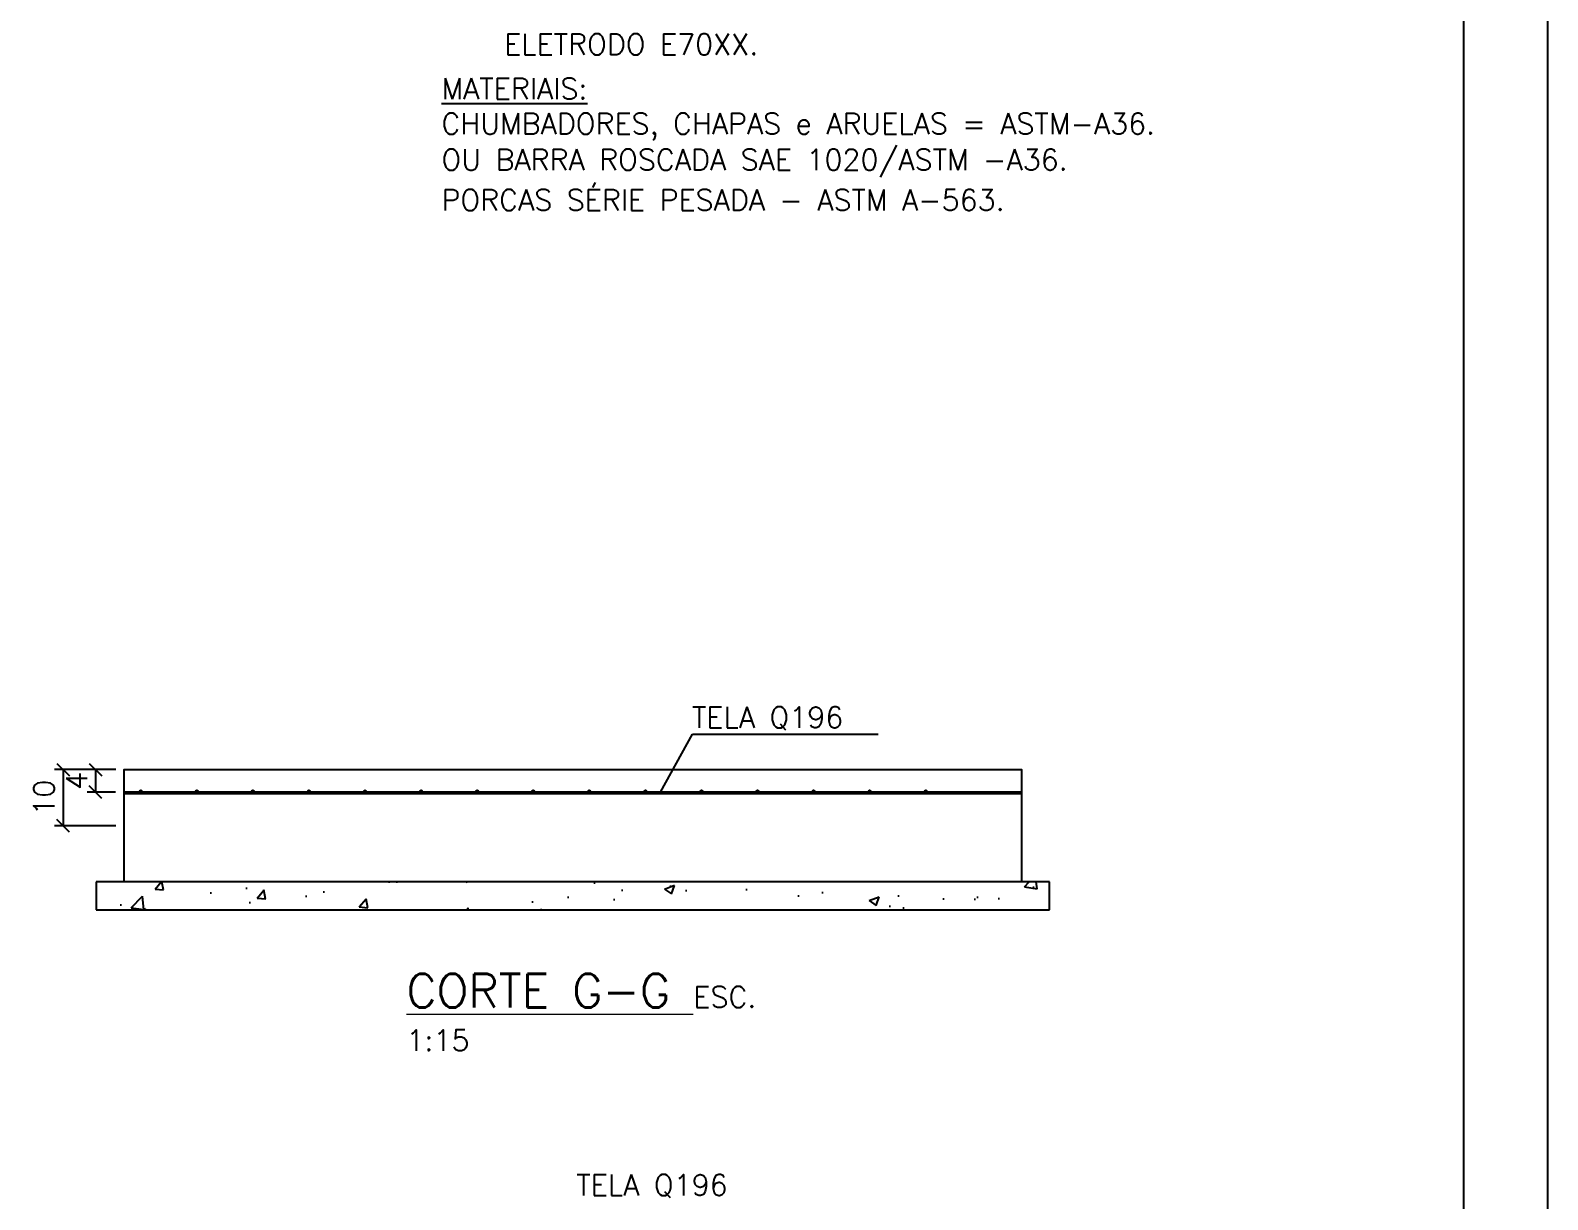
# Model space of a CAD drawing. Header units: millimetres. Extents: x 2593 to 3854, y 1234 to 2125.
# Drawn here: x 3583.5 to 3854.1, y 1454.8 to 1663.4 of the extents above; entities that cross this region are included whole.
import ezdxf
from ezdxf.enums import TextEntityAlignment as Align

# ---------------------------------------------------------------- set-up
doc = ezdxf.new("R2010")
doc.units = ezdxf.units.MM
for name, color, linetype in [('CL1', 8, 'Continuous'), ('CL5', 5, 'Continuous'), ('CR100', 3, 'Continuous'), ('FRL6', 6, 'Continuous'), ('FRL7', 7, 'Continuous'), ('FRR120', 5, 'Continuous'), ('FRR140', 5, 'Continuous'), ('FRR175', 1, 'Continuous'), ('FRR80', 3, 'Continuous')]:
    doc.layers.add(name, color=color, linetype=linetype)
doc.layers.add('GSB', color=7, linetype='Continuous', lineweight=0)
doc.styles.add('COTA', font='romans.shx')
doc.styles.add('R100', font='simplex.shx', dxfattribs={"height": 2.5})
doc.styles.add('R120', font='simplex.shx', dxfattribs={"height": 3})
doc.styles.add('R140', font='simplex.shx', dxfattribs={"height": 3.5})
doc.styles.add('R80', font='simplex.shx', dxfattribs={"height": 2})
doc.styles.add('ROMANS', font='ROMANS.SHX')
doc.dimstyles.new('VALE 1-15 - [1-15]', dxfattribs={"dimscale": 1.5, "dimtxt": 2.5, "dimasz": 1.5, "dimexe": 1, "dimexo": 1, "dimgap": 1, "dimtad": 1, "dimdec": 0, "dimzin": 0, "dimdsep": 46, "dimtxsty": 'ROMANS', "dimblk": 'OBLIQUE', "dimcen": 0, "dimclrd": 7, "dimclre": 7, "dimclrt": 3, "dimadec": 1, "dimazin": 0, "dimtfac": 1, "dimtdec": 0, "dimtmove": 1, "dimatfit": 3, "dimfxl": 1, "dimtolj": 1, "dimtzin": 0, "dimarcsym": 0})

# ---------------------------------------------------------------- blocks, each defined once
blk = doc.blocks.new('_Oblique')
at = {"color": 0, "linetype": 'ByBlock', "lineweight": -2}
blk.add_line((0.5, 0.5), (-0.5, -0.5), dxfattribs=at)
blk = doc.blocks.new('*D38')
at = {"layer": 'CL1', "color": 7, "linetype": 'Continuous', "lineweight": -2, "ltscale": 125, "transparency": 16777216}
for p, q in [((3598.79, 1531.48), (3587.88, 1531.48)), ((3589.38, 1531.48), (3589.38, 1521.48)), ((3598.79, 1521.48), (3587.88, 1521.48))]:
    blk.add_line(p, q, dxfattribs=at)
at = {"layer": 'Defpoints', "color": 0, "linetype": 'Continuous', "ltscale": 125, "transparency": 16777216}
for p in [(3600.29, 1531.48), (3589.38, 1521.48), (3600.29, 1521.48)]:
    blk.add_point(p, dxfattribs=at)
at = {"layer": 'CL1', "color": 7, "linetype": 'Continuous', "lineweight": -2, "ltscale": 125, "transparency": 16777216, "xscale": 2.25, "yscale": 2.25, "zscale": 2.25}
for p, rotation in [((3589.38, 1531.48), 90), ((3589.38, 1521.48), 270)]:
    blk.add_blockref('_Oblique', p, dxfattribs=dict(at, rotation=rotation))
at = {"layer": 'CL1', "color": 3, "linetype": 'Continuous', "ltscale": 125, "transparency": 16777216, "insert": (3586.01, 1526.48), "char_height": 3.75, "attachment_point": 5, "rotation": 90, "style": 'ROMANS'}
blk.add_mtext('\\A1;10', dxfattribs=at)
blk = doc.blocks.new('*D56')
at = {"layer": 'CL1', "color": 7, "linetype": 'Continuous', "lineweight": -2, "ltscale": 125, "transparency": 16777216}
for p, q in [((3598.79, 1531.48), (3593.68, 1531.48)), ((3595.18, 1531.48), (3595.18, 1527.48)), ((3598.76, 1527.48), (3593.68, 1527.48))]:
    blk.add_line(p, q, dxfattribs=at)
at = {"layer": 'Defpoints', "color": 0, "linetype": 'Continuous', "ltscale": 125, "transparency": 16777216}
for p in [(3600.29, 1531.48), (3595.18, 1527.48), (3600.26, 1527.48)]:
    blk.add_point(p, dxfattribs=at)
at = {"layer": 'CL1', "color": 7, "linetype": 'Continuous', "lineweight": -2, "ltscale": 125, "transparency": 16777216, "xscale": 2.25, "yscale": 2.25, "zscale": 2.25}
for p, rotation in [((3595.18, 1531.48), 90), ((3595.18, 1527.48), 270)]:
    blk.add_blockref('_Oblique', p, dxfattribs=dict(at, rotation=rotation))
at = {"layer": 'CL1', "color": 3, "linetype": 'Continuous', "ltscale": 125, "transparency": 16777216, "insert": (3591.81, 1529.48), "char_height": 3.75, "attachment_point": 5, "rotation": 90, "style": 'ROMANS'}
blk.add_mtext('\\A1;4', dxfattribs=at)
blk = doc.blocks.new('A1')
at = {"layer": 'FRL6', "linetype": 'Continuous'}
blk.add_line((831, 584), (831, 10), dxfattribs=at)
at = {"layer": 'FRL7', "linetype": 'Continuous'}
blk.add_line((841, 594), (841, 0), dxfattribs=at)
at = {"layer": 'FRR120', "style": 'R120'}
for tag, p in [('FASE_DO_PROJETO', (659, 46.29)), ('ÁREA_E/OU_SUBÁREA', (659, 40.79)), ('TÍTULO_DO_DESENHO', (659, 35.29)), ('SUBTÍTULO_1_DO_DESENHO', (659, 29.79)), ('SUBTÍTULO_2_DO_DESENHO', (659, 24.29))]:
    blk.add_attdef(tag, p, '', height=3, dxfattribs=at)
at = {"layer": 'FRR140', "style": 'R140', "width": 0.91}
for tag, p in [('NÚMERO_DA_CONTRATADA', (687.72, 12.6)), ('NUMERO_VALE', (752.89, 12.6))]:
    blk.add_attdef(tag, p, '', height=3.5, dxfattribs=at)
for tag, p in [('REVISÃO', (823.5, 14.68)), ('ESCALA', (671, 14.35))]:
    blk.add_attdef(tag, text='', height=3.5, dxfattribs=at).set_placement(p, align=Align.MIDDLE)
at = {"layer": 'FRR175', "style": 'R120'}
for tag, p in [('CLASSIFICAÇÃO', (811.83, 67.73)), ('PROJETO', (716.31, 53.59)), ('N_PROJ_SE', (793.5, 53.59)), ('N_CONTRATO', (796.97, 47.3))]:
    blk.add_attdef(tag, text='', height=3, dxfattribs=at).set_placement(p, align=Align.MIDDLE_CENTER)
at = {"layer": 'FRR80', "style": 'R80'}
for tag, p in [('8A_REV', (476, 77.07)), ('EMIS.', (486, 77.07)), ('PROJ.', (585, 77.07)), ('DES.', (597, 77.07)), ('VER.', (609, 77.07)), ('APR.', (621, 77.07)), ('AUT.', (633.01, 77.07)), ('7A_REV', (476, 71.37)), ('EMIS.', (486, 71.37)), ('PROJ.', (585, 71.37)), ('DES.', (597, 71.37)), ('VER.', (609, 71.37)), ('APR.', (621, 71.37)), ('AUT.', (633.01, 71.37)), ('6A_REV', (476, 65.67)), ('EMIS.', (486, 65.67)), ('PROJ.', (585, 65.67)), ('DES.', (597, 65.67)), ('VER.', (609, 65.67)), ('APR.', (621, 65.67)), ('AUT.', (633.01, 65.67)), ('5A_REV', (476, 59.97)), ('EMIS.', (486, 59.97)), ('PROJ.', (585, 59.97)), ('DES.', (597, 59.97)), ('VER.', (609, 59.97)), ('APR.', (621, 59.97)), ('AUT.', (633.01, 59.97)), ('4A_REV', (476, 54.27)), ('EMIS.', (486, 54.27)), ('PROJ.', (585, 54.27)), ('DES.', (597, 54.27)), ('VER.', (609, 54.27)), ('APR.', (621, 54.27)), ('AUT.', (633.01, 54.27)), ('3A_REV', (476, 48.57)), ('EMIS.', (486, 48.57)), ('PROJ.', (585, 48.57)), ('DES.', (597, 48.57)), ('VER.', (609, 48.57)), ('APR.', (621, 48.57)), ('AUT.', (633.01, 48.57)), ('2A_REV', (476, 42.87)), ('EMIS.', (486, 42.87)), ('PROJ.', (585, 42.87)), ('DES.', (597, 42.87)), ('VER.', (609, 42.87)), ('APR.', (621, 42.87)), ('AUT.', (633.01, 42.87)), ('1a_REV', (476, 37.17)), ('EMIS.', (486, 37.17)), ('PROJ.', (585, 37.17)), ('DES.', (597, 37.17)), ('VER.', (609, 37.17)), ('APR.', (621, 37.17)), ('AUT.', (633.01, 37.17))]:
    blk.add_attdef(tag, text='', height=2, dxfattribs=at).set_placement(p, align=Align.MIDDLE)
for p in [(492.61, 76.08), (492.61, 70.38), (492.61, 64.68), (492.61, 58.98), (492.61, 53.28), (492.61, 47.58), (492.61, 41.88), (492.61, 36.18)]:
    blk.add_attdef('DESCRIÇÃO_DA_REVISÃO', p, '', height=2, dxfattribs=at)
at = {"layer": 'FRR80', "style": 'R80', "width": 0.85}
for p in [(648, 77.07), (648, 71.37), (648, 65.67), (648, 59.97), (648, 54.27), (648, 48.57), (648, 42.87), (648, 37.17)]:
    blk.add_attdef('DATA', text='', height=2, dxfattribs=at).set_placement(p, align=Align.MIDDLE)

msp = doc.modelspace()

# ---------------------------------------------------------------- hatches: boundary and pattern name
at = {"layer": 'CL1', "linetype": 'Continuous', "ltscale": 125}
h = msp.add_hatch(dxfattribs=at)
h.set_pattern_fill('AR-CONC', color=256, scale=0.1)
h.set_pattern_definition([(50, (-7776.19, -4806.22), (18.218467, -1.593909), [1.905, -20.955]), (355, (-7776.19, -4806.22), (-3.524342, 19.105685), [1.524, -16.764058]), (100.45144, (-7774.672, -4806.353), (14.694125, 17.511775), [1.619, -17.809024]), (46.1842, (-7776.19, -4801.14), (27.107904, -4.204233), [2.8575, -31.4325]), (96.63556, (-7773.932, -4801.49), (23.740413, 24.74261), [2.4285, -26.71356]), (351.18415, (-7776.19, -4801.14), (23.740413, 24.74261), [2.285997, -25.145973]), (21, (-7773.65, -4802.41), (15.161439, -10.22652), [1.905, -20.955]), (326, (-7773.65, -4802.41), (6.180203, 18.418797), [1.524, -16.764]), (71.45144, (-7772.387, -4803.262), (21.341642, 8.192277), [1.619, -17.808994]), (37.5, (-7776.1907, -4806.22), (0.3088603, 8.455504), [0, -16.5608, 0, -17.018, 0, -16.8275]), (7.5, (-7776.191, -4806.22), (6.681966, 10.0180575), [0, -9.7028, 0, -16.1798, 0, -6.4135]), (327.5, (-7781.855, -4806.22), (13.5590595, -0.5728744), [0, -6.35, 0, -19.812, 0, -26.289]), (317.5, (-7784.395, -4806.22), (14.812918, 2.542649), [0, -8.255, 0, -13.1572, 0, -18.669])])
h.paths.add_polyline_path([(3760.29, 1506.48), (3765.29, 1506.48), (3765.29, 1511.48), (3760.29, 1511.48), (3600.29, 1511.48), (3595.29, 1511.48), (3595.29, 1506.48)])

# ---------------------------------------------------------------- linework, layer by layer
for p, q in [((3695.93, 1527.48), (3701.64, 1537.82)), ((3701.64, 1537.82), (3734.76, 1537.82))]:
    msp.add_line(p, q)
for p, q in [((3600.29, 1511.48), (3595.29, 1511.48)), ((3595.29, 1511.48), (3595.29, 1506.48)), ((3765.29, 1511.48), (3760.29, 1511.48)), ((3765.29, 1506.48), (3765.29, 1511.48)), ((3595.29, 1506.48), (3760.29, 1506.48)), ((3760.29, 1506.48), (3765.29, 1506.48))]:
    msp.add_line(p, q, dxfattribs=at)
for points in [[(3600.29, 1521.48), (3600.29, 1531.48), (3760.29, 1531.48), (3760.29, 1521.48)], [(3760.29, 1521.48), (3760.29, 1511.48), (3600.29, 1511.48), (3600.29, 1521.48)]]:
    msp.add_lwpolyline(points, dxfattribs=at)
at = {"layer": 'CL5'}
for p, q in [((3760.29, 1527.48), (3600.26, 1527.48)), ((3760.29, 1527.16), (3600.26, 1527.16))]:
    msp.add_line(p, q, dxfattribs=at)
for centre in [(3603.23, 1527.65), (3613.23, 1527.65), (3623.23, 1527.65), (3633.23, 1527.65), (3643.23, 1527.65), (3653.23, 1527.65), (3663.23, 1527.65), (3673.23, 1527.65), (3683.23, 1527.65), (3693.23, 1527.65), (3703.23, 1527.65), (3713.23, 1527.65), (3723.23, 1527.65), (3733.23, 1527.65), (3743.23, 1527.65)]:
    msp.add_circle(centre, 0.162, dxfattribs=at)

# ---------------------------------------------------------------- texts
at = {"layer": 'CR100', "style": 'R100'}
for s, p in [('    ELETRODO E70XX.', (3656.86, 1658.98, 0.41)), ('%%UMATERIAIS:', (3656.86, 1651.08, 0.41)), ('CHUMBADORES, CHAPAS e ARUELAS = ASTM-A36.', (3656.86, 1644.83, 0.41)), ('OU BARRA ROSCADA SAE 1020/ASTM -A36.  ', (3656.86, 1638.42, 0.41)), ('PORCAS SÉRIE PESADA - ASTM A-563.', (3656.86, 1631.24, 0.41)), ('TELA Q196', (3701.53, 1538.91, 0)), ('TELA Q196', (3680.91, 1455.5, 0))]:
    msp.add_text(s, height=3.75, dxfattribs=at).set_placement(p)
at = {"layer": 'GSB', "insert": (3650.61, 1488.17), "char_height": 4.5, "width": 68.9684, "attachment_point": 4, "style": 'COTA', "bg_fill": 3, "box_fill_scale": 1.25, "bg_fill_color": 256, "bg_fill_true_color": 13158600, "bg_fill_transparency": 0}
msp.add_mtext('{\\H1.3333x;\\L\\C1;CORTE G-G \\H0.62502x;\\l\\C3;ESC. 1:15}', dxfattribs=at)

# ---------------------------------------------------------------- dimensions: what is measured, and where the dimension line sits
at = {"layer": 'CL1', "linetype": 'Continuous', "ltscale": 125}
dim = msp.add_linear_dim(base=(3589.38, 1521.48), p1=(3600.29, 1531.48), p2=(3600.29, 1521.48), angle=90, dimstyle='VALE 1-15 - [1-15]', dxfattribs=at)
dim.commit()
dim.dimension.update_dxf_attribs({"geometry": '*D38', "text_midpoint": (3586.01, 1526.48)})
dim = msp.add_linear_dim(base=(3595.18, 1527.48), p1=(3600.29, 1531.48), p2=(3600.26, 1527.48), angle=90, dimstyle='VALE 1-15 - [1-15]', dxfattribs=at)
dim.commit()
dim.dimension.update_dxf_attribs({"geometry": '*D56', "text_midpoint": (3595.18, 1529.48), "dimtype": 160})

# ---------------------------------------------------------------- next in the draw order: block references
at = {"xscale": 1.5, "yscale": 1.5, "zscale": 1.5}
msp.add_blockref('A1', (2592.64, 1234.4), dxfattribs=at)

doc.saveas('drawing.dxf')
